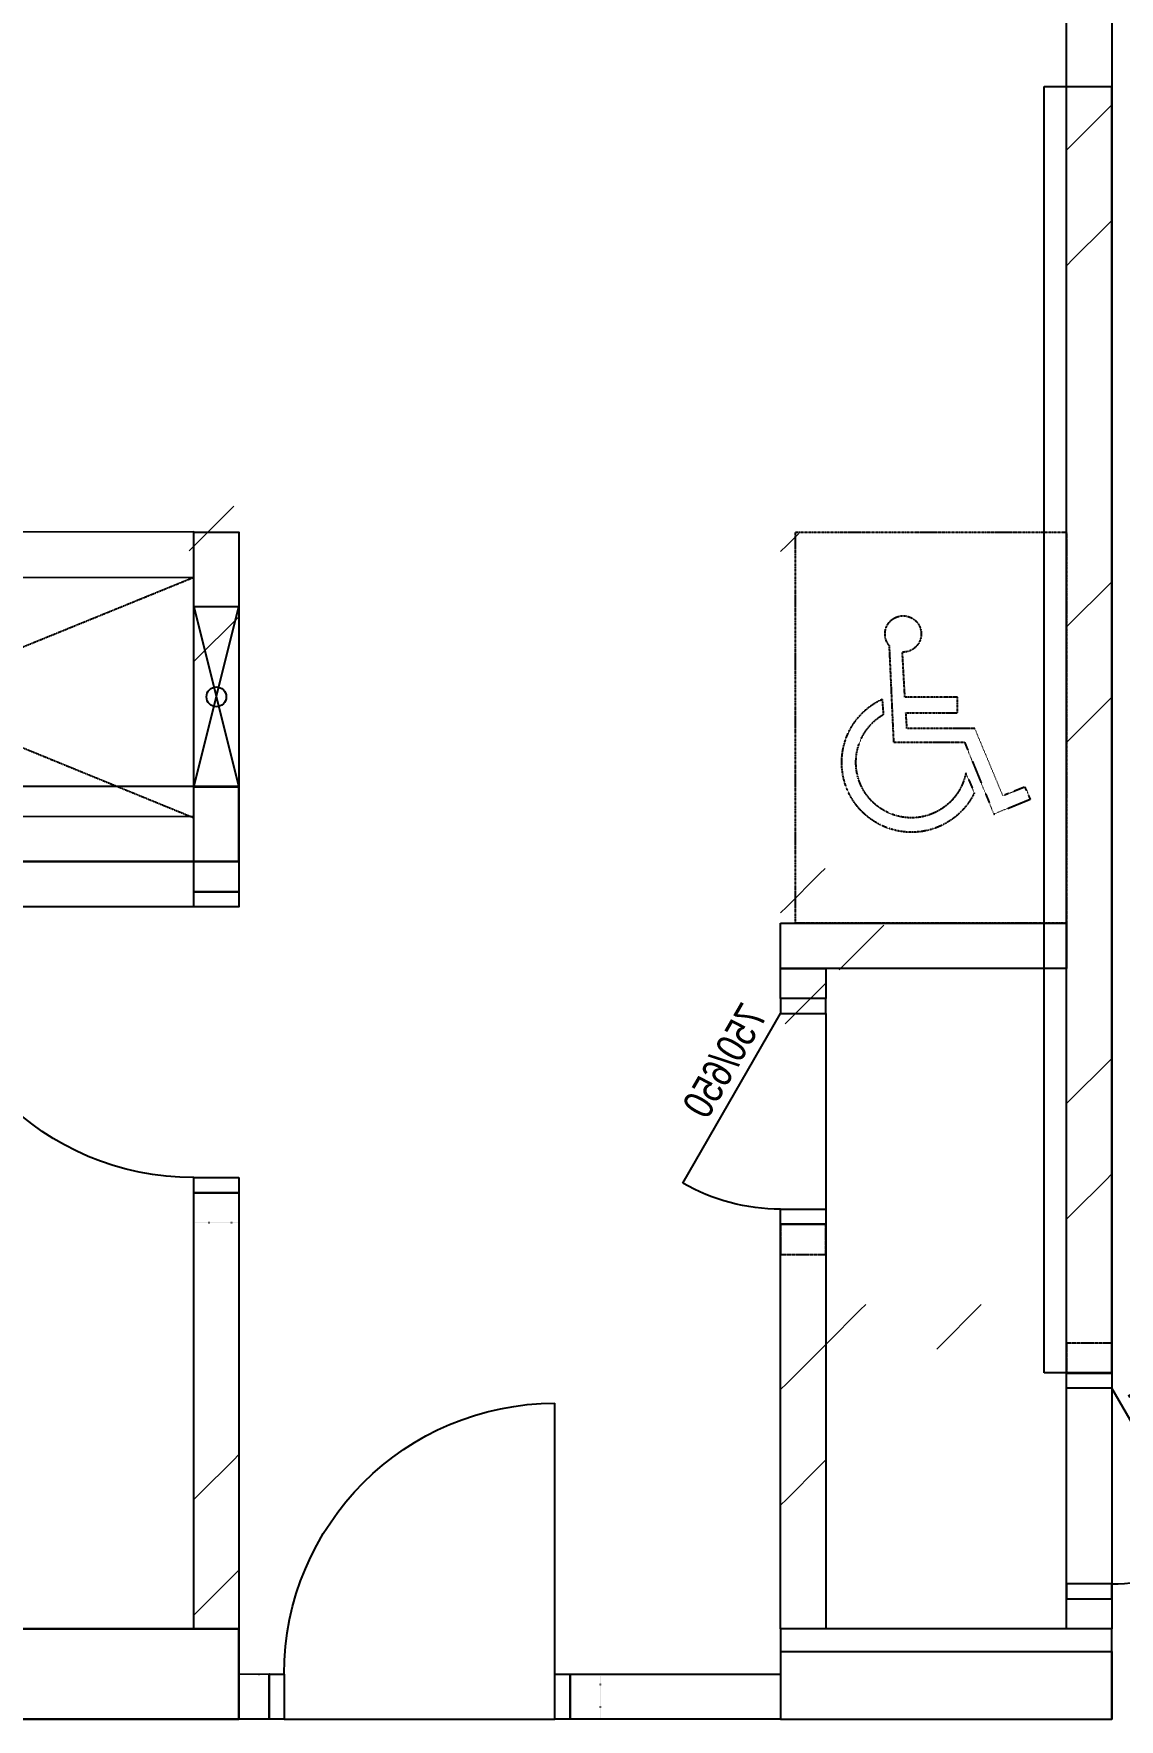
# Model space of a CAD drawing. Header units: millimetres. Extents: x -12551121 to 353735, y 112272 to 285506.
# Drawn here: x 101410 to 105017, y 137426 to 143026 of the extents above; entities that cross this region are included whole.
import ezdxf

# ---------------------------------------------------------------- set-up
doc = ezdxf.new("R2010")
doc.units = ezdxf.units.MM
doc.header["$MEASUREMENT"] = 0
for name, pattern in [('10 RT1 -  CORE LV9-69$0$10 RT1 -  CORE LV9-69$0$10 RT1 -  CORE LV9-69$0$Core_LG3$0$KDI-DOT', [1, 0, -1]), ('10 RT1 -  CORE LV9-69$0$10 RT1 -  CORE LV9-69$0$10 RT1 -  CORE LV9-69$0$DASHDOT2', [0.5, 0.25, -0.125, 0, -0.125]), ('10 RT1 -  CORE LV9-69$0$10 RT1 -  CORE LV9-69$0$10 RT1 -  CORE LV9-69$0$DOT2', [3.175, 0, -3.175]), ('10 RT1 -  CORE LV9-69$0$10 RT1 -  CORE LV9-69$0$10 RT1 -  CORE LV9-69$0$HIDDEN', [0.375, 0.25, -0.125])]:
    doc.linetypes.add(name, pattern=pattern)
for name, color, linetype in [('10 RT1 -  CORE LV9-69$0$10 RT1 -  CORE LV9-69$0$10 RT1 -  CORE LV9-69$0$AM-BLDG', 1, 'Continuous'), ('10 RT1 -  CORE LV9-69$0$10 RT1 -  CORE LV9-69$0$10 RT1 -  CORE LV9-69$0$AM-DOOR', 4, 'Continuous'), ('10 RT1 -  CORE LV9-69$0$10 RT1 -  CORE LV9-69$0$10 RT1 -  CORE LV9-69$0$AM-DROP', 7, 'Continuous'), ('10 RT1 -  CORE LV9-69$0$10 RT1 -  CORE LV9-69$0$10 RT1 -  CORE LV9-69$0$AM-RCWALL', 3, 'Continuous'), ('10 RT1 -  CORE LV9-69$0$10 RT1 -  CORE LV9-69$0$10 RT1 -  CORE LV9-69$0$AM-VOID', 8, '10 RT1 -  CORE LV9-69$0$10 RT1 -  CORE LV9-69$0$10 RT1 -  CORE LV9-69$0$HIDDEN'), ('10 RT1 -  CORE LV9-69$0$10 RT1 -  CORE LV9-69$0$AM-STEP-ARROW', 8, 'Continuous'), ('FWALL', 6, 'Continuous'), ('SHEARWALL L9-L28', 4, 'Continuous')]:
    doc.layers.add(name, color=color, linetype=linetype)
doc.layers.add('WALL-FILL-1', color=9, linetype='Continuous', lineweight=9)
doc.layers.add('WALL-FILL-2', color=7, linetype='Continuous', lineweight=9)
doc.styles.add('10 RT1 -  CORE LV9-69$0$10 RT1 -  CORE LV9-69$0$10 RT1 -  CORE LV9-69$0$Core_LG3$0$KDI', font='arial.ttf', dxfattribs={"width": 0.8})
pattern_1 = [(45, (4847680.4, 2641064.6), (-791.9596, 791.9596), []), (45, (4847680.4, 2642264.6), (-791.9596, 791.9596), [])]

# ---------------------------------------------------------------- blocks, each defined once
blk = doc.blocks.new('riser')
at = {"layer": 'WALL-FILL-1'}
h = blk.add_hatch(dxfattribs=at)
h.set_pattern_fill('FP_1', color=251, style=0, pattern_type=2)
h.set_pattern_definition(pattern_1)
h.paths.add_polyline_path([(26826.7, -63087.5), (26826.6, -62162.5), (26751.7, -62164.5), (26751.7, -62182.5), (26806.7, -62182.5), (26806.7, -63087.5), (26826.6, -63087.5)])
h.paths.add_polyline_path([(26751.7, -60362.5), (26826.7, -60362.5), (26826.6, -59937.5), (26806.7, -59939.5), (26806.7, -60342.5), (26751.7, -60342.5), (26751.7, -60360.5)])
h = blk.add_hatch(dxfattribs=at)
h.set_pattern_fill('FP_1', color=251, style=0, pattern_type=2)
h.set_pattern_definition(pattern_1)
h.paths.add_polyline_path([(26678.7, -63087.5), (26696.7, -63087.5), (26696.7, -62182.5), (26751.7, -62182.5), (26751.7, -62164.5), (26678.7, -62164.5), (26678.7, -62228.3)])
h.paths.add_polyline_path([(26729.1, -60360.5), (26751.7, -60360.5), (26751.7, -60342.5), (26696.7, -60342.5), (26696.7, -60067.5), (26678.7, -60067.5), (26678.7, -60360.5), (26697.9, -60360.5)])
h = blk.add_hatch(dxfattribs=at)
h.set_pattern_fill('FP_1', color=251, style=0, pattern_type=2)
h.set_pattern_definition(pattern_1)
h.paths.add_polyline_path([(26676.7, -63087.5), (26678.7, -63087.5), (26678.7, -62164.5), (26676.7, -62162.5), (26676.7, -62228.3)])
h.paths.add_polyline_path([(26678.7, -60362.5), (26678.7, -60360.5), (26678.7, -60362.5)])
h = blk.add_hatch(dxfattribs=at)
h.set_pattern_fill('FP_1', color=251, style=0, pattern_type=2)
h.set_pattern_definition(pattern_1)
h.paths.add_polyline_path([(26678.7, -68137.5), (26696.7, -68137.5), (26696.7, -68057.5), (26751.7, -68057.5), (26751.7, -68039.5), (26678.7, -68039.5), (26678.7, -68086.3)])
h.paths.add_polyline_path([(26729.1, -67285.5), (26751.7, -67285.5), (26751.7, -67267.5), (26696.7, -67267.5), (26696.7, -67187.5), (26678.7, -67187.5), (26678.7, -67285.5), (26721.7, -67285.5)])
h.paths.add_polyline_path([(26696.7, -67077.5), (26696.7, -65927.5), (26678.7, -65927.5), (26678.8, -67077.5)])
h.paths.add_polyline_path([(26678.8, -65817.5), (26696.7, -65817.5), (26696.7, -64625.9), (26678.7, -64625.9), (26678.7, -65817.5)])
h.paths.add_polyline_path([(26678.7, -64515.9), (26696.7, -64515.9), (26696.7, -63087.5), (26678.7, -63087.5), (26678.7, -64497.9)])
h = blk.add_hatch(dxfattribs=at)
h.set_pattern_fill('FP_1', color=251, style=0, pattern_type=2)
h.set_pattern_definition(pattern_1)
h.paths.add_polyline_path([(26826.7, -68137.5), (26826.6, -68037.5), (26751.7, -68039.5), (26751.7, -68057.5), (26806.7, -68057.5), (26806.7, -68137.5), (26826.6, -68137.5)])
h.paths.add_polyline_path([(26751.7, -67287.5), (26826.7, -67287.5), (26826.6, -63087.5), (26806.7, -63087.5), (26806.7, -67267.5), (26751.7, -67267.5), (26751.7, -67285.5)])
h = blk.add_hatch(dxfattribs=at)
h.set_pattern_fill('FP_1', color=251, style=0, pattern_type=2)
h.set_pattern_definition(pattern_1)
h.paths.add_polyline_path([(21228, -64427.5), (21546.5, -64427.5), (21546.5, -64407.5), (17672.6, -64408.9), (17672.6, -64427.5), (20005.6, -64427.5)])
h.paths.add_polyline_path([(23673, -64427.5), (23928.4, -64427.5), (23928.4, -64407.5), (21656.5, -64408.9), (21656.5, -64427.5), (22726.6, -64427.5)])
h = blk.add_hatch(dxfattribs=at)
h.set_pattern_fill('FP_1', color=251, style=0, pattern_type=2)
h.set_pattern_definition(pattern_1)
h.paths.add_polyline_path([(23926.4, -65337.5), (23926.4, -64427.5), (23908.4, -64427.5), (23908.4, -65337.5)])
h = blk.add_hatch(dxfattribs=at)
h.set_pattern_fill('FP_1', color=251, style=0, pattern_type=2)
h.set_pattern_definition(pattern_1)
h.paths.add_polyline_path([(26678.7, -64515.9), (26676.7, -64497.9), (25726.6, -64497.9), (25726.6, -64515.9), (26676.7, -64515.9)])
h = blk.add_hatch(dxfattribs=at)
h.set_pattern_fill('FP_1', color=251, style=0, pattern_type=2)
h.set_pattern_definition(pattern_1)
h.paths.add_polyline_path([(26676.7, -64497.9), (26676.7, -64495.9), (26665.4, -64497.9)])
h = blk.add_hatch(dxfattribs=at)
h.set_pattern_fill('FP_1', color=251, style=0, pattern_type=2)
h.set_pattern_definition(pattern_1)
h.paths.add_polyline_path([(19673.9, -64555.5), (23798.4, -64555.5), (23798.4, -64537.5), (19655.9, -64537.5), (19655.9, -64555.5)])
h.paths.add_polyline_path([(17672.3, -64555.5), (19545.9, -64555.5), (19545.9, -64537.5), (17670.6, -64537.5), (17670.6, -64555.5)])
h = blk.add_hatch(dxfattribs=at)
h.set_pattern_fill('FP_1', color=251, style=0, pattern_type=2)
h.set_pattern_definition(pattern_1)
h.paths.add_polyline_path([(23778.4, -65337.5), (23798.4, -65337.5), (23798.4, -64557.5), (23778.4, -64557.5), (23778.4, -65281.2)])
h = blk.add_hatch(dxfattribs=at)
h.set_pattern_fill('FP_1', color=251, style=0, pattern_type=2)
h.set_pattern_definition(pattern_1)
h.paths.add_polyline_path([(25726.6, -68137.5), (25746.6, -68137.5), (25746.6, -66897.5), (25801.6, -66897.5), (25801.6, -66877.5), (25726.6, -66877.5), (25726.6, -67461.8)])
h.paths.add_polyline_path([(25801.6, -66127.5), (25801.6, -66107.5), (25746.6, -66107.5), (25746.6, -64515.9), (25726.6, -64516.3), (25726.6, -66127.5), (25771.6, -66127.5)])
h = blk.add_hatch(dxfattribs=at)
h.set_pattern_fill('FP_1', color=251, style=0, pattern_type=2)
h.set_pattern_definition(pattern_1)
h.paths.add_polyline_path([(25874.6, -68137.5), (25874.6, -67187.5), (25856.6, -67187.5), (25856.6, -68137.5)])
h.paths.add_polyline_path([(25856.6, -67077.5), (25874.6, -67077.5), (25874.6, -66879.5), (25801.6, -66879.5), (25801.6, -66897.5), (25856.6, -66897.5), (25856.6, -67059.5)])
h.paths.add_polyline_path([(25874.6, -66125.5), (25874.6, -65927.5), (25856.6, -65927.5), (25856.6, -66107.5), (25801.6, -66107.5), (25801.6, -66125.5), (25856.6, -66125.5)])
h.paths.add_polyline_path([(25874.6, -65817.5), (25872.3, -64645.9), (25856.6, -64645.9), (25856.6, -65817.5)])
h = blk.add_hatch(dxfattribs=at)
h.set_pattern_fill('FP_1', color=251, style=0, pattern_type=2)
h.set_pattern_definition(pattern_1)
h.paths.add_polyline_path([(25856.6, -64645.9), (26676.7, -64645.9), (26676.6, -64625.9), (25856.6, -64625.9)])
h = blk.add_hatch(dxfattribs=at)
h.set_pattern_fill('FP_1', color=251, style=0, pattern_type=2)
h.set_pattern_definition(pattern_1)
h.paths.add_polyline_path([(23926.4, -65337.5), (23928.4, -65337.5), (23926.4, -65281.4)])
h = blk.add_hatch(dxfattribs=at)
h.set_pattern_fill('FP_1', color=251, style=0, pattern_type=2)
h.set_pattern_definition(pattern_1)
h.paths.add_polyline_path([(23778.4, -68137.5), (23798.4, -68137.5), (23798.4, -66707.5), (23853.4, -66707.5), (23852.6, -66687.5), (23778.4, -66687.5), (23778.4, -68037.5)])
h.paths.add_polyline_path([(23797.1, -65687.5), (23853.4, -65685.5), (23853.4, -65667.5), (23798.4, -65667.5), (23798.4, -65587.5), (23778.4, -65587.5), (23778.4, -65687.5)])
h = blk.add_hatch(dxfattribs=at)
h.set_pattern_fill('FP_1', color=251, style=0, pattern_type=2)
h.set_pattern_definition(pattern_1)
h.paths.add_polyline_path([(23926.4, -68137.5), (23926.4, -66689.5), (23853.4, -66689.5), (23853.4, -66707.5), (23908.4, -66707.5), (23908.4, -68137.5)])
h.paths.add_polyline_path([(23926.4, -65685.5), (23926.4, -65587.5), (23908.4, -65587.5), (23908.4, -65667.5), (23853.4, -65667.5), (23853.4, -65685.5), (23908.4, -65685.5)])
h = blk.add_hatch(dxfattribs=at)
h.set_pattern_fill('FP_1', color=251, style=0, pattern_type=2)
h.set_pattern_definition(pattern_1)
h.paths.add_polyline_path([(23928.4, -68137.5), (23926.4, -66687.5), (23926.4, -66689.5), (23926.4, -68137.5)])
h.paths.add_polyline_path([(23928.4, -65687.5), (23926.4, -65685.5), (23926.4, -65687.5)])
h = blk.add_hatch(dxfattribs=at)
h.set_pattern_fill('FP_1', color=251, style=0, pattern_type=2)
h.set_pattern_definition(pattern_1)
h.paths.add_polyline_path([(25874.6, -68137.5), (25876.6, -68137.5), (25874.6, -68112.8)])
h.paths.add_polyline_path([(25874.6, -67059.5), (25876.6, -67057.5), (25874.6, -66877.5), (25874.6, -66879.5), (25874.6, -67057.5)])
h.paths.add_polyline_path([(25801.6, -66127.5), (25876.6, -66125.5), (25874.6, -66125.5), (25801.6, -66125.5)])
h.paths.add_polyline_path([(25874.6, -65799.5), (25876.6, -65797.5), (25874.6, -65799.4)])
h = blk.add_hatch(dxfattribs=at)
h.set_pattern_fill('FP_1', color=251, style=0, pattern_type=2)
h.set_pattern_definition(pattern_1)
h.paths.add_polyline_path([(26676.7, -65817.5), (26678.7, -65817.5), (26676.6, -65799.5), (25874.6, -65799.5), (25876.6, -65817.5), (26676.6, -65817.5)])
h = blk.add_hatch(dxfattribs=at)
h.set_pattern_fill('FP_1', color=251, style=0, pattern_type=2)
h.set_pattern_definition(pattern_1)
h.paths.add_polyline_path([(26117.9, -65947.5), (26676.7, -65947.5), (26676.6, -65927.5), (25876.6, -65927.5), (25876.6, -65947.5)])
h = blk.add_hatch(dxfattribs=at)
h.set_pattern_fill('FP_1', color=251, style=0, pattern_type=2)
h.set_pattern_definition(pattern_1)
h.paths.add_polyline_path([(26678.7, -67077.5), (26676.6, -67059.5), (25874.6, -67059.5), (25876.6, -67077.5), (26678.4, -67077.5)])
h = blk.add_hatch(dxfattribs=at)
h.set_pattern_fill('FP_1', color=251, style=0, pattern_type=2)
h.set_pattern_definition(pattern_1)
h.paths.add_polyline_path([(26423.5, -67207.5), (26676.7, -67207.5), (26676.6, -67187.5), (25876.6, -67187.5), (25876.6, -67207.5), (26117.9, -67207.5)])
h = blk.add_hatch(dxfattribs=at)
h.set_pattern_fill('FP_1', color=251, style=0, pattern_type=2)
h.set_pattern_definition(pattern_1)
h.paths.add_polyline_path([(26676.7, -68137.5), (26678.7, -68137.5), (26680.7, -68039.5), (26676.7, -68039.5), (26676.7, -68134.2)])
h.paths.add_polyline_path([(26676.7, -67287.5), (26678.7, -67285.5), (26676.7, -67285.5)])
h = blk.add_hatch(dxfattribs=at)
h.set_pattern_fill('FP_1', color=251, style=0, pattern_type=2)
h.set_pattern_definition(pattern_1)
h.paths.add_polyline_path([(25528.6, -68362.5), (25546.6, -68362.5), (25546.6, -68307.5), (25726.6, -68307.5), (25726.6, -68287.5), (25526.6, -68287.5), (25526.6, -68362.5)])
h.paths.add_polyline_path([(24524.6, -68362.5), (24526.6, -68362.5), (24526.6, -68287.5), (23928.4, -68287.5), (23928.4, -68307.5), (24506.6, -68307.5), (24506.6, -68362.5)])
h = blk.add_hatch(dxfattribs=at)
h.set_pattern_fill('FP_1', color=251, style=0, pattern_type=2)
h.set_pattern_definition(pattern_1)
h.paths.add_polyline_path([(25722.9, -68435.5), (25726.6, -68435.5), (25726.6, -68417.5), (25546.6, -68417.5), (25546.6, -68362.5), (25528.6, -68362.5), (25528.6, -68435.5), (25546.6, -68435.5)])
h.paths.add_polyline_path([(24524.6, -68435.5), (24524.6, -68362.5), (24506.6, -68362.5), (24506.6, -68417.5), (23928.4, -68417.5), (23928.4, -68435.5), (24506.6, -68435.5)])
h = blk.add_hatch(dxfattribs=at)
h.set_pattern_fill('FP_1', color=251, style=0, pattern_type=2)
h.set_pattern_definition(pattern_1)
h.paths.add_polyline_path([(25726.6, -68437.5), (25726.6, -68435.5), (25528.6, -68435.5), (25528.6, -68437.5), (25546.6, -68437.5)])
h.paths.add_polyline_path([(23928.4, -68437.5), (24526.6, -68435.5), (24524.6, -68435.5), (23928.4, -68435.5)])
at = {"layer": 'WALL-FILL-2'}
h = blk.add_hatch(dxfattribs=at)
h.set_pattern_fill('FP_1', color=251, style=0, pattern_type=2)
h.set_pattern_definition(pattern_1)
h.paths.add_polyline_path([(26696.7, -63087.5), (26806.7, -63087.5), (26806.7, -62182.5), (26696.7, -62182.5), (26696.7, -62228.3)])
h.paths.add_polyline_path([(26729.1, -60342.5), (26806.7, -60342.5), (26806.7, -59957.5), (26696.7, -59957.5), (26696.7, -60342.5)])
h = blk.add_hatch(dxfattribs=at)
h.set_pattern_fill('FP_1', color=251, style=0, pattern_type=2)
h.set_pattern_definition(pattern_1)
h.paths.add_polyline_path([(26696.7, -68137.5), (26806.7, -68137.5), (26806.7, -68057.5), (26696.7, -68057.5)])
h.paths.add_polyline_path([(26806.7, -67267.5), (26806.7, -63087.5), (26696.7, -63087.5), (26696.7, -67267.5), (26795, -67267.5)])
h = blk.add_hatch(dxfattribs=at)
h.set_pattern_fill('FP_1', color=251, style=0, pattern_type=2)
h.set_pattern_definition(pattern_1)
h.paths.add_polyline_path([(23763.3, -64537.5), (23908.4, -64537), (23908.4, -64427.5), (17652.6, -64428.2), (17652.6, -64537.5), (23673, -64537.5)])
h = blk.add_hatch(dxfattribs=at)
h.set_pattern_fill('FP_1', color=251, style=0, pattern_type=2)
h.set_pattern_definition(pattern_1)
h.paths.add_polyline_path([(23908.4, -65337.5), (23908.4, -64537.5), (23798.4, -64537.5), (23798.4, -65337.5)])
h = blk.add_hatch(dxfattribs=at)
h.set_pattern_fill('FP_1', color=251, style=0, pattern_type=2)
h.set_pattern_definition(pattern_1)
h.paths.add_polyline_path([(25883.6, -64625.9), (26696.7, -64625.9), (26696.7, -64515.9), (25746.6, -64515.9), (25746.6, -64625.9), (25876.6, -64625.9)])
h = blk.add_hatch(dxfattribs=at)
h.set_pattern_fill('FP_1', color=251, style=0, pattern_type=2)
h.set_pattern_definition(pattern_1)
h.paths.add_polyline_path([(25801.6, -68137.5), (25856.6, -68137.5), (25856.6, -66897.5), (25746.6, -66897.5), (25746.6, -68137.5)])
h.paths.add_polyline_path([(25811.3, -66107.5), (25856.6, -66107.5), (25856.6, -64625.9), (25746.6, -64625.9), (25746.6, -66107.5), (25801.6, -66107.5)])
h = blk.add_hatch(dxfattribs=at)
h.set_pattern_fill('FP_1', color=251, style=0, pattern_type=2)
h.set_pattern_definition(pattern_1)
h.paths.add_polyline_path([(23853.4, -68137.5), (23908.4, -68137.5), (23908.4, -66707.5), (23798.4, -66707.5), (23798.4, -68137.5)])
h.paths.add_polyline_path([(23798.4, -65667.5), (23908.4, -65667.5), (23908.4, -65587.5), (23798.4, -65587.5)])
h = blk.add_hatch(dxfattribs=at)
h.set_pattern_fill('FP_1', color=251, style=0, pattern_type=2)
h.set_pattern_definition(pattern_1)
h.paths.add_polyline_path([(26696.7, -65927.5), (26696.7, -65817.5), (25856.6, -65817.5), (25856.6, -65927.5), (26678.7, -65927.5)])
h = blk.add_hatch(dxfattribs=at)
h.set_pattern_fill('FP_1', color=251, style=0, pattern_type=2)
h.set_pattern_definition(pattern_1)
h.paths.add_polyline_path([(26423.5, -67187.5), (26696.7, -67187.5), (26696.7, -67077.5), (25856.6, -67077.5), (25856.6, -67187.5), (26117.9, -67187.5)])
h = blk.add_hatch(dxfattribs=at)
h.set_pattern_fill('FP_1', color=251, style=0, pattern_type=2)
h.set_pattern_definition(pattern_1)
h.paths.add_polyline_path([(25546.6, -68417.5), (25726.6, -68417.5), (25726.6, -68307.5), (25546.6, -68307.5), (25546.6, -68362.5)])
h.paths.add_polyline_path([(24506.6, -68417.5), (24506.6, -68307.5), (23928.4, -68307.5), (23928.4, -68417.5), (24048.3, -68417.5)])
blk = doc.blocks.new('*U148')
at = {"color": 1}
blk.add_line((612.9, 325), (50, 0), dxfattribs=at)
for points in [[(0, 0), (50, 0), (50, -150), (0, -150)], [(750, 0), (700, 0), (700, -150), (750, -150)]]:
    blk.add_lwpolyline(points, close=True, dxfattribs=at)
blk.add_arc((50, 0), 650, 0, 30, dxfattribs=at)
at = {"layer": 'DefPoints', "color": 1, "linetype": '10 RT1 -  CORE LV9-69$0$10 RT1 -  CORE LV9-69$0$10 RT1 -  CORE LV9-69$0$Core_LG3$0$KDI-DOT', "ltscale": 0.05}
for points in [[(-100, -150), (0, -150), (0, 0), (-100, 0)], [(850, -150), (750, -150), (750, 0), (850, 0)]]:
    blk.add_lwpolyline(points, close=True, dxfattribs=at)
at = {"layer": 'DefPoints', "color": 1, "insert": (6.3, 129.2), "char_height": 100, "attachment_point": 1, "rotation": 30, "style": '10 RT1 -  CORE LV9-69$0$10 RT1 -  CORE LV9-69$0$10 RT1 -  CORE LV9-69$0$Core_LG3$0$KDI'}
blk.add_mtext('750/650', dxfattribs=at)
blk = doc.blocks.new('10 RT1 -  CORE LV9-69$0$10 RT1 -  CORE LV9-69$0$10 RT1 -  CORE LV9-69$0$SC_OKU')
at = {"layer": '10 RT1 -  CORE LV9-69$0$10 RT1 -  CORE LV9-69$0$10 RT1 -  CORE LV9-69$0$AM-DOOR', "color": 8, "linetype": '10 RT1 -  CORE LV9-69$0$10 RT1 -  CORE LV9-69$0$10 RT1 -  CORE LV9-69$0$DASHDOT2', "extrusion": (-7.88859e-19, -1.72634e-07, 1)}
for p, q in [((526995.4, 342116.2, -918000), (527093.1, 342355.5, -918000)), ((527093.1, 342355.5, -918000), (527214.4, 342305.8, -918000)), ((526999.8, 342218.8, -918000), (527028.1, 342285.1, -918000)), ((527122.6, 342294.9, -918000), (527029.1, 342070.8, -918000)), ((527196.7, 342265.4, -918000), (527122.6, 342294.9, -918000)), ((527214.4, 342305.8, -918000), (527196.7, 342265.4, -918000)), ((526745, 341795.4, -918000), (526759.6, 342116.2, -918000)), ((526759.6, 342116.2, -918000), (526995.4, 342116.2, -918000)), ((526804.3, 342070.8, -918000), (526800.9, 342019.5, -918000)), ((527029.1, 342070.8, -918000), (526804.3, 342070.8, -918000)), ((526721.9, 341973.8, -918000), (526725.7, 342024.8, -918000)), ((526800.9, 342019.5, -918000), (526972.7, 342019.5, -918000)), ((526972.7, 342019.5, -918000), (526972.7, 341967.3, -918000)), ((526797.5, 341967.3, -918000), (526789.1, 341817.2, -918000)), ((526972.7, 341967.3, -918000), (526797.5, 341967.3, -918000))]:
    blk.add_line(p, q, dxfattribs=at)
at = {"layer": '10 RT1 -  CORE LV9-69$0$10 RT1 -  CORE LV9-69$0$10 RT1 -  CORE LV9-69$0$AM-DOOR', "color": 8, "linetype": '10 RT1 -  CORE LV9-69$0$10 RT1 -  CORE LV9-69$0$10 RT1 -  CORE LV9-69$0$DASHDOT2', "extrusion": (-7.88859e-19, -1.72634e-07, 1), "elevation": -918000.1}
blk.add_lwpolyline([(526434.5, 342718.3), (526434.5, 341418.4), (527334.6, 341418.4), (527334.6, 342718.3)], close=True, dxfattribs=at)
at = {"layer": '10 RT1 -  CORE LV9-69$0$10 RT1 -  CORE LV9-69$0$10 RT1 -  CORE LV9-69$0$AM-DOOR', "color": 8, "linetype": '10 RT1 -  CORE LV9-69$0$10 RT1 -  CORE LV9-69$0$10 RT1 -  CORE LV9-69$0$DASHDOT2', "extrusion": (-7.88859e-19, -1.72634e-07, 1)}
for centre, radius, start, end in [((526819.5, 342183.9, -918000.1), 231.8, 25.8589, 245.0984), ((526819, 342183.5, -918000.1), 184.2, 11.0094, 239.5833), ((526791.5, 341756.9, -918000.1), 60.2, 140.4252, 92.2716)]:
    blk.add_arc(centre, radius, start, end, dxfattribs=at)
blk = doc.blocks.new('*U149')
at = {"color": 1}
blk.add_line((612.9, 325), (50, 0), dxfattribs=at)
for points in [[(0, 0), (50, 0), (50, -150), (0, -150)], [(750, 0), (700, 0), (700, -150), (750, -150)]]:
    blk.add_lwpolyline(points, close=True, dxfattribs=at)
blk.add_arc((50, 0), 650, 0, 30, dxfattribs=at)
at = {"layer": 'DefPoints', "color": 1, "linetype": '10 RT1 -  CORE LV9-69$0$10 RT1 -  CORE LV9-69$0$10 RT1 -  CORE LV9-69$0$Core_LG3$0$KDI-DOT', "ltscale": 0.05}
for points in [[(-100, -150), (0, -150), (0, 0), (-100, 0)], [(850, -150), (750, -150), (750, 0), (850, 0)]]:
    blk.add_lwpolyline(points, close=True, dxfattribs=at)
at = {"layer": 'DefPoints', "color": 1, "insert": (6.3, 129.2), "char_height": 100, "attachment_point": 1, "rotation": 30, "style": '10 RT1 -  CORE LV9-69$0$10 RT1 -  CORE LV9-69$0$10 RT1 -  CORE LV9-69$0$Core_LG3$0$KDI'}
blk.add_mtext('750/650', dxfattribs=at)
blk = doc.blocks.new('*U155')
at = {"color": 1}
blk.add_line((50, 75), (50, 975), dxfattribs=at)
for points in [[(0, -75), (50, -75), (50, 75), (0, 75)], [(950, -75), (1000, -75), (1000, 75), (950, 75)]]:
    blk.add_lwpolyline(points, close=True, dxfattribs=at)
blk.add_arc((50, 75), 900, 0, 90, dxfattribs=at)
at = {"layer": 'DefPoints', "color": 1, "linetype": '10 RT1 -  CORE LV9-69$0$10 RT1 -  CORE LV9-69$0$10 RT1 -  CORE LV9-69$0$DOT2'}
for points in [[(-100, -75), (0, -75), (0, 75), (-100, 75)], [(1000, -75), (1100, -75), (1100, 75), (1000, 75)]]:
    blk.add_lwpolyline(points, close=True, dxfattribs=at)
blk = doc.blocks.new('*U160')
at = {"color": 1}
blk.add_line((50, 75), (50, 975), dxfattribs=at)
for points in [[(0, -75), (50, -75), (50, 75), (0, 75)], [(950, -75), (1000, -75), (1000, 75), (950, 75)]]:
    blk.add_lwpolyline(points, close=True, dxfattribs=at)
blk.add_arc((50, 75), 900, 0, 90, dxfattribs=at)
at = {"layer": 'DefPoints', "color": 1, "linetype": '10 RT1 -  CORE LV9-69$0$10 RT1 -  CORE LV9-69$0$10 RT1 -  CORE LV9-69$0$DOT2'}
for points in [[(-100, -75), (0, -75), (0, 75), (-100, 75)], [(1000, -75), (1100, -75), (1100, 75), (1000, 75)]]:
    blk.add_lwpolyline(points, close=True, dxfattribs=at)

msp = doc.modelspace()

# ---------------------------------------------------------------- linework, layer by layer
at = {"layer": '10 RT1 -  CORE LV9-69$0$10 RT1 -  CORE LV9-69$0$10 RT1 -  CORE LV9-69$0$AM-BLDG', "color": 1, "elevation": 0}
for points in [[(104842.1, 143951.5), (104992.1, 143951.5), (104992.1, 137726.5), (104842.1, 137726.5)], [(103892.1, 140070.9), (104842.1, 140070.9), (104842.1, 139920.9), (103892.1, 139920.9)], [(103892.1, 139920.9), (104042.1, 139920.9), (104042.1, 139820.9), (103892.1, 139820.9)], [(101942.4, 137725.5), (101942.2, 139176), (102092.2, 139176), (102092.4, 137725.5)], [(103892.1, 139070.9), (104042.1, 139070.9), (104042.1, 137726.5), (103892.1, 137726.5)], [(102092.3, 137576.5), (102192.3, 137577.1), (102192.3, 137427.1), (102092.3, 137426.5)]]:
    msp.add_lwpolyline(points, close=True, dxfattribs=at)
at = {"layer": '10 RT1 -  CORE LV9-69$0$10 RT1 -  CORE LV9-69$0$10 RT1 -  CORE LV9-69$0$AM-BLDG', "color": 1}
for points in [[(95585.2, 141219.9), (101942.1, 141221.3), (101942.1, 141371.3), (95585.2, 141369.9)], [(101942.1, 141370.8), (102092.1, 141370.8), (102092.4, 140276), (101942.4, 140276)], [(95836.6, 140274.6), (101942.1, 140276.3), (101942.1, 140426.3), (95836.6, 140424.6)], [(101942.2, 140276), (102092.2, 140276), (102092.2, 140176), (101942.2, 140176)], [(101942.3, 137727.1), (101942.2, 139176), (102092.2, 139176), (102092.3, 137727.1)], [(103192.3, 137576.5), (103892.1, 137576.5), (103892.1, 137426.5), (103192.3, 137426.5)]]:
    msp.add_lwpolyline(points, close=True, dxfattribs=at)
at = {"layer": '10 RT1 -  CORE LV9-69$0$10 RT1 -  CORE LV9-69$0$10 RT1 -  CORE LV9-69$0$AM-DROP', "color": 1, "elevation": 0}
msp.add_lwpolyline([(104042.1, 139770.9), (104042.1, 139120.9)], dxfattribs=at)
at = {"layer": '10 RT1 -  CORE LV9-69$0$10 RT1 -  CORE LV9-69$0$10 RT1 -  CORE LV9-69$0$AM-DROP', "color": 1}
msp.add_lwpolyline([(102242.2, 137426.5), (103142.3, 137426.5)], dxfattribs=at)
at = {"layer": '10 RT1 -  CORE LV9-69$0$10 RT1 -  CORE LV9-69$0$10 RT1 -  CORE LV9-69$0$AM-RCWALL', "color": 1}
msp.add_lwpolyline([(90742.1, 137426.5), (102092.3, 137427.1), (102092.3, 137727.1), (90742.1, 137726.5)], close=True, dxfattribs=at)
at = {"layer": '10 RT1 -  CORE LV9-69$0$10 RT1 -  CORE LV9-69$0$10 RT1 -  CORE LV9-69$0$AM-RCWALL', "color": 1, "elevation": 0}
msp.add_lwpolyline([(103892.1, 137426.5), (104992.1, 137426.5), (104992.1, 137726.5), (103892.1, 137726.5)], close=True, dxfattribs=at)
at = {"layer": '10 RT1 -  CORE LV9-69$0$10 RT1 -  CORE LV9-69$0$10 RT1 -  CORE LV9-69$0$AM-VOID', "color": 1}
for p, q in [((99991, 141220.4), (101942.4, 140421.7, 0)), ((99991.3, 140425.5), (101942.1, 141220.7))]:
    msp.add_line(p, q, dxfattribs=at)
at = {"layer": '10 RT1 -  CORE LV9-69$0$10 RT1 -  CORE LV9-69$0$AM-STEP-ARROW', "color": 1}
for p, q in [((101942.3, 141123.4), (102092.3, 140523.4)), ((101942.3, 140523.4), (102092.3, 141123.4))]:
    msp.add_line(p, q, dxfattribs=at)
msp.add_lwpolyline([(101942.3, 141123.4), (102092.3, 141123.4), (102092.3, 140523.4), (101942.3, 140523.4)], close=True, dxfattribs=at)
msp.add_circle((102017.3, 140823.4), 32.8, dxfattribs=at)
at = {"layer": 'FWALL', "color": 1}
for p, q in [((102092.1, 140276.8, 0), (102092.1, 140526.8, 0)), ((102092.1, 140276.8, 0), (102092.1, 140526.8, 0)), ((102092.1, 140276.7, 0), (102092.1, 140526.7, 0)), ((102092.1, 140276.7, 0), (102092.1, 140526.7, 0)), ((102092.1, 140276.7, 0), (102092.1, 140526.7, 0)), ((102092.1, 140276.7, 0), (102092.1, 140526.7, 0)), ((102092.1, 140276.7, 0), (102092.1, 140526.7, 0)), ((102092.1, 140276.7, 0), (102092.1, 140526.7, 0)), ((102092.1, 140276.7, 0), (102092.1, 140526.7, 0)), ((102092.1, 140276.7, 0), (102092.1, 140526.7, 0)), ((102092.1, 140276.7, 0), (102092.1, 140526.7, 0)), ((102092.1, 140276.6, 0), (102092.1, 140526.6, 0)), ((102092.1, 140276.6, 0), (102092.1, 140526.6, 0)), ((102092.1, 140276.6, 0), (102092.1, 140526.6, 0))]:
    msp.add_line(p, q, dxfattribs=at)
at = {"layer": 'FWALL', "color": 1, "elevation": 0}
for points in [[(95685.6, 140526.6), (102092.1, 140526.6)], [(95685.6, 140526.6), (102092.1, 140526.6)], [(95685.6, 140526.6), (102092.1, 140526.6)], [(95685.6, 140526.6), (102092.1, 140526.6)], [(95685.6, 140526.6), (102092.1, 140526.6)], [(95685.6, 140526.6), (102092.1, 140526.6)], [(95685.6, 140526.6), (102092.1, 140526.6)], [(95685.6, 140526.5), (102092.1, 140526.5)], [(95685.6, 140526.5), (102092.1, 140526.5)], [(95685.6, 140526.5), (102092.1, 140526.5)], [(95685.6, 140526.5), (102092.1, 140526.5)], [(95685.6, 140526.5), (102092.1, 140526.5)], [(95685.6, 140526.5), (102092.1, 140526.5)], [(102092.1, 140276.6), (95685.6, 140276.6)], [(102092.1, 140276.6), (95685.6, 140276.6)], [(102092.1, 140276.6), (95685.6, 140276.6)], [(102092.1, 140276.6), (95685.6, 140276.6)], [(102092.1, 140276.6), (95685.6, 140276.6)], [(102092.1, 140276.6), (95685.6, 140276.6)], [(102092.1, 140276.6), (95685.6, 140276.6)], [(102092.1, 140276.5), (95685.6, 140276.5)], [(102092.1, 140276.5), (95685.6, 140276.5)], [(102092.1, 140276.5), (95685.6, 140276.5)], [(102092.1, 140276.5), (95685.6, 140276.5)], [(102092.1, 140276.5), (95685.6, 140276.5)], [(102092.1, 140276.5), (95685.6, 140276.5)], [(91042.2, 137726.6), (102092.1, 137726.6), (102092.1, 137426.6), (90742.2, 137426.6)], [(91042.2, 137726.6), (102092.1, 137726.6), (102092.1, 137426.6), (90742.2, 137426.6)], [(91042.2, 137726.6), (102092.1, 137726.6), (102092.1, 137426.6), (90742.2, 137426.6)], [(91042.2, 137726.6), (102092.1, 137726.6), (102092.1, 137426.6), (90742.2, 137426.6)], [(91042.2, 137726.6), (102092.1, 137726.6), (102092.1, 137426.6), (90742.2, 137426.6)], [(91042.2, 137726.6), (102092.1, 137726.6), (102092.1, 137426.6), (90742.2, 137426.6)], [(91042.2, 137726.6), (102092.1, 137726.6), (102092.1, 137426.6), (90742.2, 137426.6)], [(91042.2, 137726.5), (102092.1, 137726.5), (102092.1, 137426.5), (90742.2, 137426.5)], [(91042.2, 137726.5), (102092.1, 137726.5), (102092.1, 137426.5), (90742.2, 137426.5)], [(91042.2, 137726.5), (102092.1, 137726.5), (102092.1, 137426.5), (90742.2, 137426.5)], [(91042.2, 137726.5), (102092.1, 137726.5), (102092.1, 137426.5), (90742.2, 137426.5)], [(91042.2, 137726.5), (102092.1, 137726.5), (102092.1, 137426.5), (90742.2, 137426.5)], [(91042.2, 137726.5), (102092.1, 137726.5), (102092.1, 137426.5), (90742.2, 137426.5)]]:
    msp.add_lwpolyline(points, dxfattribs=at)
at = {"layer": 'FWALL', "color": 1}
for points in [[(95685.6, 140526.5), (102092.1, 140526.5)], [(102092.1, 140276.5), (95685.6, 140276.5)], [(91042.2, 137726.5), (102092.1, 137726.5), (102092.1, 137426.5), (90742.2, 137426.5)]]:
    msp.add_lwpolyline(points, dxfattribs=at)
at = {"layer": 'SHEARWALL L9-L28', "color": 1}
for p, q in [((104767.2, 142851.6, 0), (104992.2, 142851.6, 0)), ((104767.2, 138577.4, 0), (104767.2, 142851.6, 0)), ((104767.2, 142851.6, 0), (104992.2, 142851.6, 0)), ((104767.2, 138577.4, 0), (104767.2, 142851.6, 0)), ((104767.2, 142851.6, 0), (104992.2, 142851.6, 0)), ((104767.2, 138577.4, 0), (104767.2, 142851.6, 0)), ((104767.2, 142851.6, 0), (104992.2, 142851.6, 0)), ((104767.2, 138577.4, 0), (104767.2, 142851.6, 0)), ((104767.2, 142851.6, 0), (104992.2, 142851.6, 0)), ((104767.2, 138577.5, 0), (104767.2, 142851.6, 0)), ((104767.2, 142851.6, 0), (104992.2, 142851.6, 0)), ((104767.2, 138577.5, 0), (104767.2, 142851.6, 0)), ((104767.2, 142851.5, 0), (104992.2, 142851.5, 0)), ((104767.2, 138577.3), (104767.2, 142851.5)), ((104767.2, 142851.5), (104992.2, 142851.5)), ((104767.2, 138577.3, 0), (104767.2, 142851.5, 0)), ((104767.2, 142851.5, 0), (104992.2, 142851.5, 0)), ((104767.2, 138577.3, 0), (104767.2, 142851.5, 0)), ((104767.2, 142851.5, 0), (104992.2, 142851.5, 0)), ((104767.2, 138577.4, 0), (104767.2, 142851.5, 0)), ((104767.2, 142851.5, 0), (104992.2, 142851.5, 0)), ((104767.2, 138577.4, 0), (104767.2, 142851.5, 0)), ((104767.2, 142851.5, 0), (104992.2, 142851.5, 0)), ((104767.2, 138577.4, 0), (104767.2, 142851.5, 0)), ((104767.2, 142851.5, 0), (104992.2, 142851.5, 0)), ((104767.2, 138577.4, 0), (104767.2, 142851.5, 0)), ((104767.2, 142851.5, 0), (104992.2, 142851.5, 0)), ((104767.2, 138577.4, 0), (104767.2, 142851.5, 0)), ((104992.2, 138577.4, 0), (104992.2, 142851.6, 0)), ((104992.2, 138577.4, 0), (104992.2, 142851.6, 0)), ((104992.2, 138577.4, 0), (104992.2, 142851.6, 0)), ((104992.2, 138577.4, 0), (104992.2, 142851.6, 0)), ((104992.2, 138577.5, 0), (104992.2, 142851.6, 0)), ((104992.2, 138577.5, 0), (104992.2, 142851.6, 0)), ((104992.2, 138577.3), (104992.2, 142851.5)), ((104992.2, 138577.3, 0), (104992.2, 142851.5, 0)), ((104992.2, 138577.3, 0), (104992.2, 142851.5, 0)), ((104992.2, 138577.4, 0), (104992.2, 142851.5, 0)), ((104992.2, 138577.4, 0), (104992.2, 142851.5, 0)), ((104992.2, 138577.4, 0), (104992.2, 142851.5, 0)), ((104992.2, 138577.4, 0), (104992.2, 142851.5, 0)), ((104992.2, 138577.4, 0), (104992.2, 142851.5, 0)), ((104992.2, 138577.5, 0), (104767.2, 138577.5, 0)), ((104992.2, 138577.5, 0), (104767.2, 138577.5, 0)), ((104992.2, 138577.4, 0), (104767.2, 138577.4, 0)), ((104992.2, 138577.4, 0), (104767.2, 138577.4, 0)), ((104992.2, 138577.4, 0), (104767.2, 138577.4, 0)), ((104992.2, 138577.4, 0), (104767.2, 138577.4, 0)), ((104992.2, 138577.4, 0), (104767.2, 138577.4, 0)), ((104992.2, 138577.4, 0), (104767.2, 138577.4, 0)), ((104992.2, 138577.4, 0), (104767.2, 138577.4, 0)), ((104992.2, 138577.4, 0), (104767.2, 138577.4, 0)), ((104992.2, 138577.4, 0), (104767.2, 138577.4, 0)), ((104992.2, 138577.3, 0), (104767.2, 138577.3, 0)), ((104992.2, 138577.3), (104767.2, 138577.3)), ((104992.2, 138577.3, 0), (104767.2, 138577.3, 0)), ((103892.1, 137651.6, 0), (103892.1, 137426.6, 0)), ((103892.1, 137651.6, 0), (104992.1, 137651.6, 0)), ((103892.1, 137651.6, 0), (103892.1, 137426.6, 0)), ((103892.1, 137651.6, 0), (104992.1, 137651.6, 0)), ((103892.1, 137651.6, 0), (103892.1, 137426.6, 0)), ((103892.1, 137651.6, 0), (104992.1, 137651.6, 0)), ((103892.1, 137651.6, 0), (103892.1, 137426.6, 0)), ((103892.1, 137651.6, 0), (104992.1, 137651.6, 0)), ((103892.1, 137651.6, 0), (103892.1, 137426.6, 0)), ((103892.1, 137651.6, 0), (104992.1, 137651.6, 0)), ((103892.1, 137651.6, 0), (103892.1, 137426.6, 0)), ((103892.1, 137651.6, 0), (104992.1, 137651.6, 0)), ((103892.1, 137651.6, 0), (103892.1, 137426.6, 0)), ((103892.1, 137651.6, 0), (104992.1, 137651.6, 0)), ((103892.1, 137651.5), (103892.1, 137426.5)), ((103892.1, 137651.5, 0), (104992.1, 137651.5, 0)), ((103892.1, 137651.5, 0), (103892.1, 137426.5, 0)), ((103892.1, 137651.5), (104992.1, 137651.5)), ((103892.1, 137651.5, 0), (103892.1, 137426.5, 0)), ((103892.1, 137651.5, 0), (104992.1, 137651.5, 0)), ((103892.1, 137651.5, 0), (103892.1, 137426.5, 0)), ((103892.1, 137651.5, 0), (104992.1, 137651.5, 0)), ((103892.1, 137651.5, 0), (103892.1, 137426.5, 0)), ((103892.1, 137651.5, 0), (104992.1, 137651.5, 0)), ((103892.1, 137651.5, 0), (103892.1, 137426.5, 0)), ((103892.1, 137651.5, 0), (104992.1, 137651.5, 0)), ((103892.1, 137651.5, 0), (103892.1, 137426.5, 0)), ((103892.1, 137651.5, 0), (104992.1, 137651.5, 0)), ((104992.1, 137651.6, 0), (104992.1, 137426.6, 0)), ((104992.1, 137651.6, 0), (104992.1, 137426.6, 0)), ((104992.1, 137651.6, 0), (104992.1, 137426.6, 0)), ((104992.1, 137651.6, 0), (104992.1, 137426.6, 0)), ((104992.1, 137651.6, 0), (104992.1, 137426.6, 0)), ((104992.1, 137651.6, 0), (104992.1, 137426.6, 0)), ((104992.1, 137651.6, 0), (104992.1, 137426.6, 0)), ((104992.1, 137651.5), (104992.1, 137426.5)), ((104992.1, 137651.5, 0), (104992.1, 137426.5, 0)), ((104992.1, 137651.5, 0), (104992.1, 137426.5, 0)), ((104992.1, 137651.5, 0), (104992.1, 137426.5, 0)), ((104992.1, 137651.5, 0), (104992.1, 137426.5, 0)), ((104992.1, 137651.5, 0), (104992.1, 137426.5, 0)), ((104992.1, 137651.5, 0), (104992.1, 137426.5, 0)), ((103892.1, 137426.6, 0), (104992.1, 137426.6, 0)), ((103892.1, 137426.6, 0), (104992.1, 137426.6, 0)), ((103892.1, 137426.6, 0), (104992.1, 137426.6, 0)), ((103892.1, 137426.6, 0), (104992.1, 137426.6, 0)), ((103892.1, 137426.6, 0), (104992.1, 137426.6, 0)), ((103892.1, 137426.6, 0), (104992.1, 137426.6, 0)), ((103892.1, 137426.6, 0), (104992.1, 137426.6, 0)), ((103892.1, 137426.5, 0), (104992.1, 137426.5, 0)), ((103892.1, 137426.5), (104992.1, 137426.5)), ((103892.1, 137426.5, 0), (104992.1, 137426.5, 0)), ((103892.1, 137426.5, 0), (104992.1, 137426.5, 0)), ((103892.1, 137426.5, 0), (104992.1, 137426.5, 0)), ((103892.1, 137426.5, 0), (104992.1, 137426.5, 0)), ((103892.1, 137426.5, 0), (104992.1, 137426.5, 0))]:
    msp.add_line(p, q, dxfattribs=at)

# ---------------------------------------------------------------- block references
msp.add_blockref('riser', (78165.5, 205864, 0))
at = {"layer": '10 RT1 -  CORE LV9-69$0$10 RT1 -  CORE LV9-69$0$10 RT1 -  CORE LV9-69$0$AM-BLDG', "color": 1, "xscale": -1, "rotation": 180}
msp.add_blockref('10 RT1 -  CORE LV9-69$0$10 RT1 -  CORE LV9-69$0$10 RT1 -  CORE LV9-69$0$SC_OKU', (-422492.5, 482789.4, 918000), dxfattribs=at)
at = {"layer": '10 RT1 -  CORE LV9-69$0$10 RT1 -  CORE LV9-69$0$10 RT1 -  CORE LV9-69$0$AM-DOOR', "color": 1, "extrusion": (0, 0, -1), "zscale": -1, "rotation": 270}
for name, p in [('*U160', (-102017.2, 140176)), ('*U148', (-103892.1, 139820.9, 0))]:
    msp.add_blockref(name, p, dxfattribs=at)
at = {"layer": '10 RT1 -  CORE LV9-69$0$10 RT1 -  CORE LV9-69$0$10 RT1 -  CORE LV9-69$0$AM-DOOR', "color": 1, "rotation": 270}
msp.add_blockref('*U149', (104992.1, 138576.5, 0), dxfattribs=at)
at = {"layer": '10 RT1 -  CORE LV9-69$0$10 RT1 -  CORE LV9-69$0$10 RT1 -  CORE LV9-69$0$AM-DOOR', "color": 1, "xscale": -1}
msp.add_blockref('*U155', (103192.3, 137501.5, 0), dxfattribs=at)

doc.saveas('drawing.dxf')
